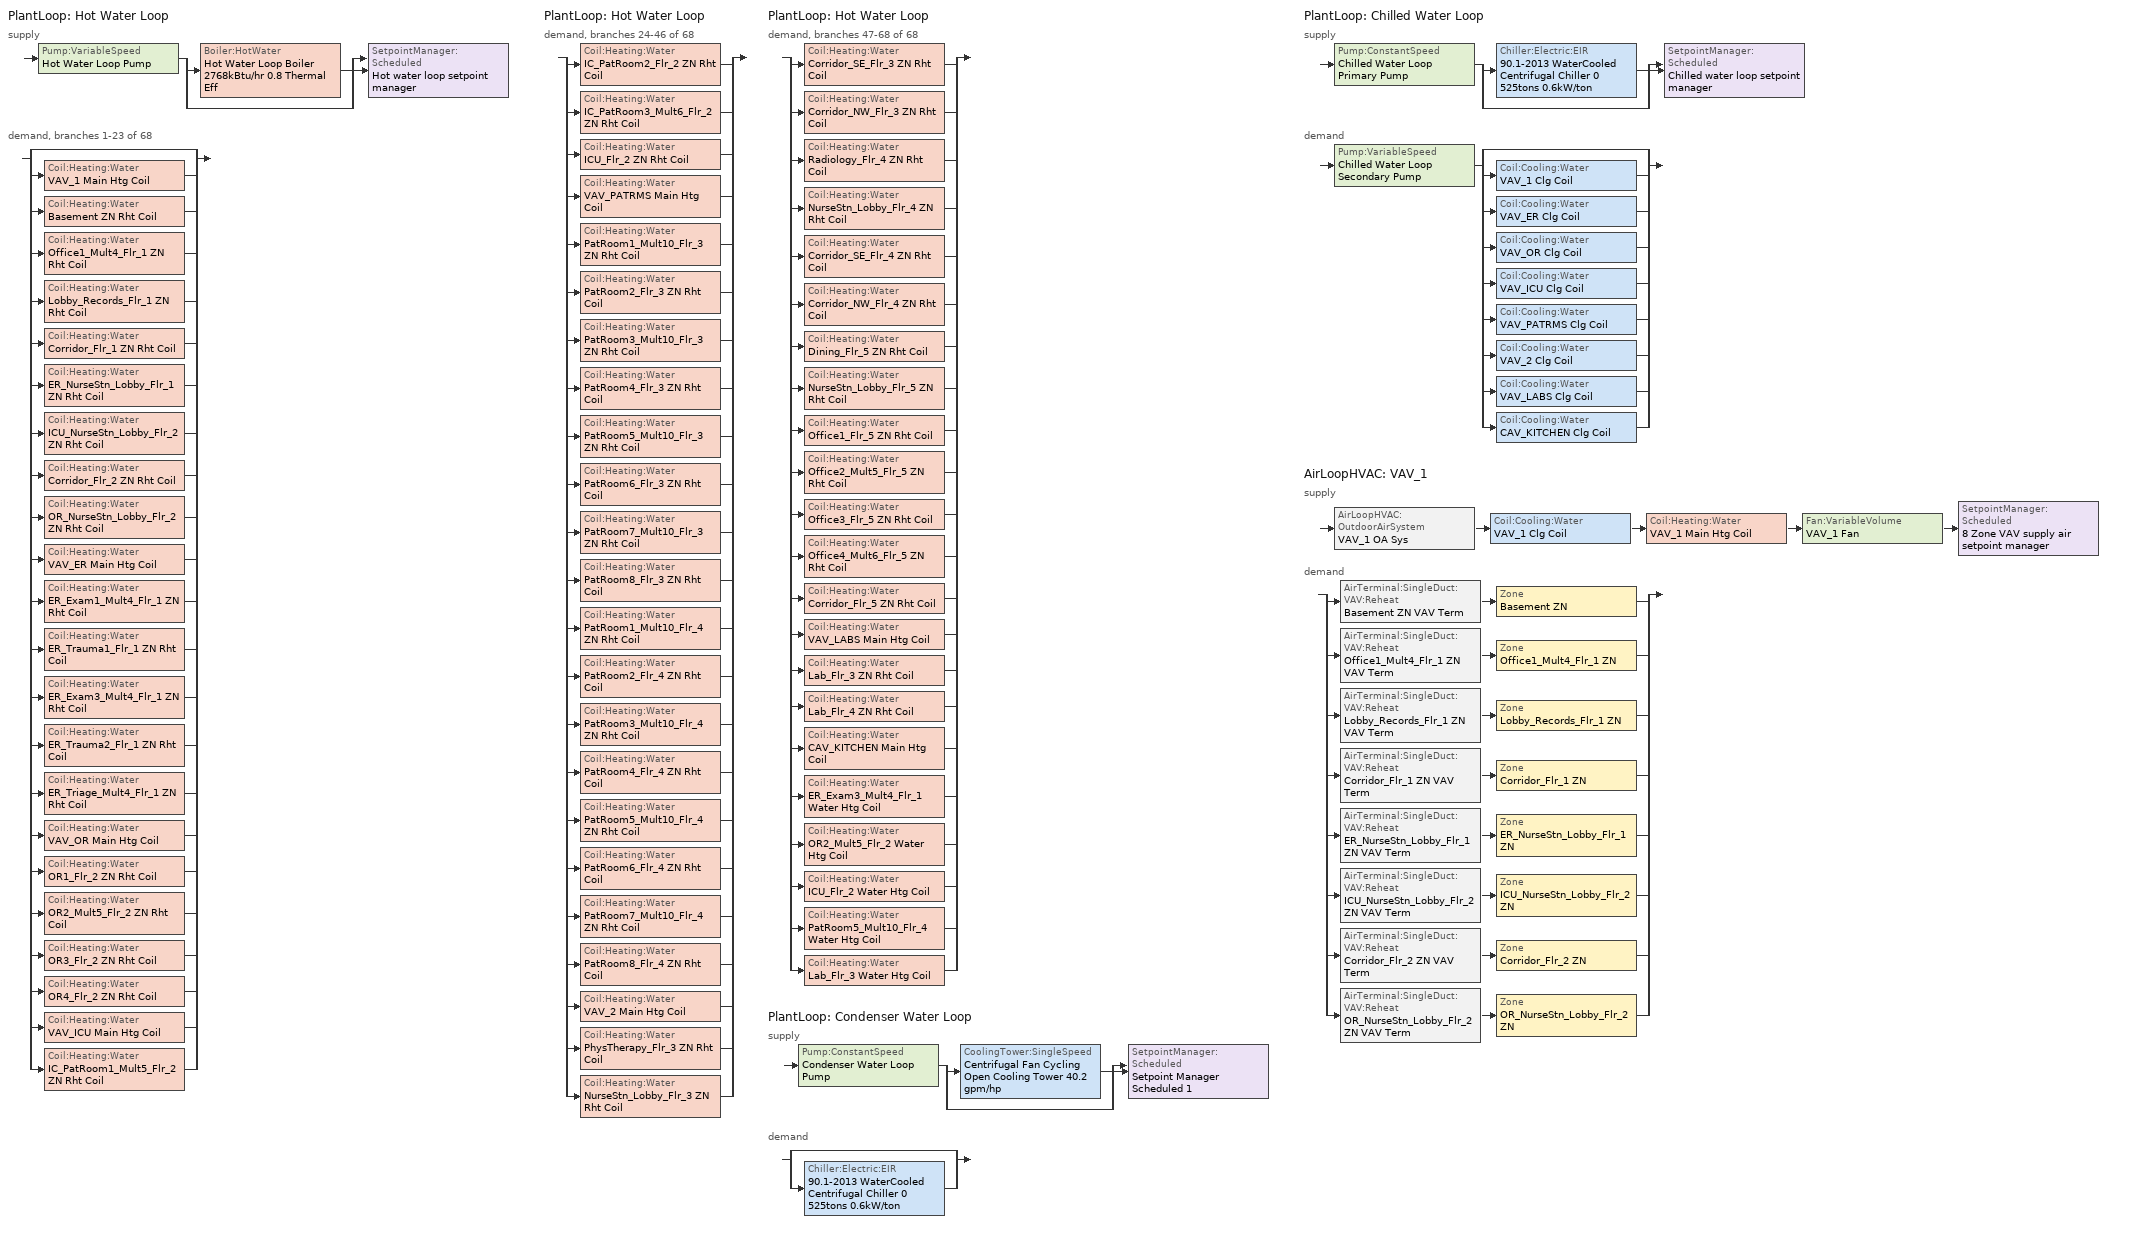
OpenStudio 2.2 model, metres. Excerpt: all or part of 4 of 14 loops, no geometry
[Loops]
PlantLoop 'Hot Water Loop'
 supply: Pump:VariableSpeed 'Hot Water Loop Pump' > split
  | Boiler:HotWater 'Hot Water Loop Boiler 2768kBtu/hr 0.8 Thermal Eff'
  | bypass
  join > SetpointManager:Scheduled 'Hot water loop setpoint manager'
 demand, branches 1-23 of 68: split
  | bypass
  | Coil:Heating:Water 'VAV_1 Main Htg Coil'
  | Coil:Heating:Water 'Basement ZN Rht Coil'
  | Coil:Heating:Water 'Office1_Mult4_Flr_1 ZN Rht Coil'
  | Coil:Heating:Water 'Lobby_Records_Flr_1 ZN Rht Coil'
  | Coil:Heating:Water 'Corridor_Flr_1 ZN Rht Coil'
  | Coil:Heating:Water 'ER_NurseStn_Lobby_Flr_1 ZN Rht Coil'
  | Coil:Heating:Water 'ICU_NurseStn_Lobby_Flr_2 ZN Rht Coil'
  | Coil:Heating:Water 'Corridor_Flr_2 ZN Rht Coil'
  | Coil:Heating:Water 'OR_NurseStn_Lobby_Flr_2 ZN Rht Coil'
  | Coil:Heating:Water 'VAV_ER Main Htg Coil'
  | Coil:Heating:Water 'ER_Exam1_Mult4_Flr_1 ZN Rht Coil'
  | Coil:Heating:Water 'ER_Trauma1_Flr_1 ZN Rht Coil'
  | Coil:Heating:Water 'ER_Exam3_Mult4_Flr_1 ZN Rht Coil'
  | Coil:Heating:Water 'ER_Trauma2_Flr_1 ZN Rht Coil'
  | Coil:Heating:Water 'ER_Triage_Mult4_Flr_1 ZN Rht Coil'
  | Coil:Heating:Water 'VAV_OR Main Htg Coil'
  | Coil:Heating:Water 'OR1_Flr_2 ZN Rht Coil'
  | Coil:Heating:Water 'OR2_Mult5_Flr_2 ZN Rht Coil'
  | Coil:Heating:Water 'OR3_Flr_2 ZN Rht Coil'
  | Coil:Heating:Water 'OR4_Flr_2 ZN Rht Coil'
  | Coil:Heating:Water 'VAV_ICU Main Htg Coil'
  | Coil:Heating:Water 'IC_PatRoom1_Mult5_Flr_2 ZN Rht Coil'
PlantLoop 'Hot Water Loop'
 demand, branches 24-46 of 68: split
  | Coil:Heating:Water 'IC_PatRoom2_Flr_2 ZN Rht Coil'
  | Coil:Heating:Water 'IC_PatRoom3_Mult6_Flr_2 ZN Rht Coil'
  | Coil:Heating:Water 'ICU_Flr_2 ZN Rht Coil'
  | Coil:Heating:Water 'VAV_PATRMS Main Htg Coil'
  | Coil:Heating:Water 'PatRoom1_Mult10_Flr_3 ZN Rht Coil'
  | Coil:Heating:Water 'PatRoom2_Flr_3 ZN Rht Coil'
  | Coil:Heating:Water 'PatRoom3_Mult10_Flr_3 ZN Rht Coil'
  | Coil:Heating:Water 'PatRoom4_Flr_3 ZN Rht Coil'
  | Coil:Heating:Water 'PatRoom5_Mult10_Flr_3 ZN Rht Coil'
  | Coil:Heating:Water 'PatRoom6_Flr_3 ZN Rht Coil'
  | Coil:Heating:Water 'PatRoom7_Mult10_Flr_3 ZN Rht Coil'
  | Coil:Heating:Water 'PatRoom8_Flr_3 ZN Rht Coil'
  | Coil:Heating:Water 'PatRoom1_Mult10_Flr_4 ZN Rht Coil'
  | Coil:Heating:Water 'PatRoom2_Flr_4 ZN Rht Coil'
  | Coil:Heating:Water 'PatRoom3_Mult10_Flr_4 ZN Rht Coil'
  | Coil:Heating:Water 'PatRoom4_Flr_4 ZN Rht Coil'
  | Coil:Heating:Water 'PatRoom5_Mult10_Flr_4 ZN Rht Coil'
  | Coil:Heating:Water 'PatRoom6_Flr_4 ZN Rht Coil'
  | Coil:Heating:Water 'PatRoom7_Mult10_Flr_4 ZN Rht Coil'
  | Coil:Heating:Water 'PatRoom8_Flr_4 ZN Rht Coil'
  | Coil:Heating:Water 'VAV_2 Main Htg Coil'
  | Coil:Heating:Water 'PhysTherapy_Flr_3 ZN Rht Coil'
  | Coil:Heating:Water 'NurseStn_Lobby_Flr_3 ZN Rht Coil'
PlantLoop 'Hot Water Loop'
 demand, branches 47-68 of 68: split
  | Coil:Heating:Water 'Corridor_SE_Flr_3 ZN Rht Coil'
  | Coil:Heating:Water 'Corridor_NW_Flr_3 ZN Rht Coil'
  | Coil:Heating:Water 'Radiology_Flr_4 ZN Rht Coil'
  | Coil:Heating:Water 'NurseStn_Lobby_Flr_4 ZN Rht Coil'
  | Coil:Heating:Water 'Corridor_SE_Flr_4 ZN Rht Coil'
  | Coil:Heating:Water 'Corridor_NW_Flr_4 ZN Rht Coil'
  | Coil:Heating:Water 'Dining_Flr_5 ZN Rht Coil'
  | Coil:Heating:Water 'NurseStn_Lobby_Flr_5 ZN Rht Coil'
  | Coil:Heating:Water 'Office1_Flr_5 ZN Rht Coil'
  | Coil:Heating:Water 'Office2_Mult5_Flr_5 ZN Rht Coil'
  | Coil:Heating:Water 'Office3_Flr_5 ZN Rht Coil'
  | Coil:Heating:Water 'Office4_Mult6_Flr_5 ZN Rht Coil'
  | Coil:Heating:Water 'Corridor_Flr_5 ZN Rht Coil'
  | Coil:Heating:Water 'VAV_LABS Main Htg Coil'
  | Coil:Heating:Water 'Lab_Flr_3 ZN Rht Coil'
  | Coil:Heating:Water 'Lab_Flr_4 ZN Rht Coil'
  | Coil:Heating:Water 'CAV_KITCHEN Main Htg Coil'
  | Coil:Heating:Water 'ER_Exam3_Mult4_Flr_1 Water Htg Coil'
  | Coil:Heating:Water 'OR2_Mult5_Flr_2 Water Htg Coil'
  | Coil:Heating:Water 'ICU_Flr_2 Water Htg Coil'
  | Coil:Heating:Water 'PatRoom5_Mult10_Flr_4 Water Htg Coil'
  | Coil:Heating:Water 'Lab_Flr_3 Water Htg Coil'
PlantLoop 'Condenser Water Loop'
 supply: Pump:ConstantSpeed 'Condenser Water Loop Pump' > split
  | CoolingTower:SingleSpeed 'Centrifugal Fan Cycling Open Cooling Tower 40.2 gpm/hp'
  | bypass
  join > SetpointManager:Scheduled 'Setpoint Manager Scheduled 1'
 demand: split
  | bypass
  | Chiller:Electric:EIR '90.1-2013 WaterCooled  Centrifugal Chiller 0 525tons 0.6kW/ton'
PlantLoop 'Chilled Water Loop'
 supply: Pump:ConstantSpeed 'Chilled Water Loop Primary Pump' > split
  | Chiller:Electric:EIR '90.1-2013 WaterCooled  Centrifugal Chiller 0 525tons 0.6kW/ton'
  | bypass
  join > SetpointManager:Scheduled 'Chilled water loop setpoint manager'
 demand: Pump:VariableSpeed 'Chilled Water Loop Secondary Pump' > split
  | bypass
  | Coil:Cooling:Water 'VAV_1 Clg Coil'
  | Coil:Cooling:Water 'VAV_ER Clg Coil'
  | Coil:Cooling:Water 'VAV_OR Clg Coil'
  | Coil:Cooling:Water 'VAV_ICU Clg Coil'
  | Coil:Cooling:Water 'VAV_PATRMS Clg Coil'
  | Coil:Cooling:Water 'VAV_2 Clg Coil'
  | Coil:Cooling:Water 'VAV_LABS Clg Coil'
  | Coil:Cooling:Water 'CAV_KITCHEN Clg Coil'
AirLoopHVAC 'VAV_1'
 supply: AirLoopHVAC:OutdoorAirSystem 'VAV_1 OA Sys' > Coil:Cooling:Water 'VAV_1 Clg Coil' > Coil:Heating:Water 'VAV_1 Main Htg Coil' > Fan:VariableVolume 'VAV_1 Fan' > SetpointManager:Scheduled '8 Zone VAV supply air setpoint manager'
 demand: split
  | AirTerminal:SingleDuct:VAV:Reheat 'Basement ZN VAV Term' > Zone 'Basement ZN'
  | AirTerminal:SingleDuct:VAV:Reheat 'Office1_Mult4_Flr_1 ZN VAV Term' > Zone 'Office1_Mult4_Flr_1 ZN'
  | AirTerminal:SingleDuct:VAV:Reheat 'Lobby_Records_Flr_1 ZN VAV Term' > Zone 'Lobby_Records_Flr_1 ZN'
  | AirTerminal:SingleDuct:VAV:Reheat 'Corridor_Flr_1 ZN VAV Term' > Zone 'Corridor_Flr_1 ZN'
  | AirTerminal:SingleDuct:VAV:Reheat 'ER_NurseStn_Lobby_Flr_1 ZN VAV Term' > Zone 'ER_NurseStn_Lobby_Flr_1 ZN'
  | AirTerminal:SingleDuct:VAV:Reheat 'ICU_NurseStn_Lobby_Flr_2 ZN VAV Term' > Zone 'ICU_NurseStn_Lobby_Flr_2 ZN'
  | AirTerminal:SingleDuct:VAV:Reheat 'Corridor_Flr_2 ZN VAV Term' > Zone 'Corridor_Flr_2 ZN'
  | AirTerminal:SingleDuct:VAV:Reheat 'OR_NurseStn_Lobby_Flr_2 ZN VAV Term' > Zone 'OR_NurseStn_Lobby_Flr_2 ZN'
[Sizing:Zone] Zone Cooling Design Supply Air Temperature Input Method=SupplyAirTemperature; Zone Cooling Design Supply Air Temperature {C}=12.8; Zone Cooling Design Supply Air Temperature Difference {deltaC}=11.11; Zone Heating Design Supply Air Temperature Input Method=SupplyAirTemperature; Zone Heating Design Supply Air Temperature {C}=40; Zone Heating Design Supply Air Temperature Difference {deltaC}=11.11; Zone Cooling Design Supply Air Humidity Ratio {kg-H2O/kg-air}=0.0085; Zone Heating Design Supply Air Humidity Ratio {kg-H2O/kg-air}=0.008; Cooling Design Air Flow Method=DesignDayWithLimit; Heating Design Air Flow Method=DesignDay; Account for Dedicated Outdoor Air System=No; Dedicated Outdoor Air System Control Strategy=NeutralSupplyAir; Dedicated Outdoor Air Low Setpoint Temperature for Design {C}=autosize; Dedicated Outdoor Air High Setpoint Temperature for Design {C}=autosize
Basement ZN; Corridor_Flr_1 ZN; Corridor_Flr_2 ZN; ER_NurseStn_Lobby_Flr_1 ZN; ICU_NurseStn_Lobby_Flr_2 ZN; Lobby_Records_Flr_1 ZN; Office1_Mult4_Flr_1 ZN; OR_NurseStn_Lobby_Flr_2 ZN
[Zone equipment]
Basement ZN: Basement ZN VAV Term
Corridor_Flr_1 ZN: Corridor_Flr_1 ZN VAV Term
Corridor_Flr_2 ZN: Corridor_Flr_2 ZN VAV Term
ER_NurseStn_Lobby_Flr_1 ZN: ER_NurseStn_Lobby_Flr_1 ZN VAV Term
ICU_NurseStn_Lobby_Flr_2 ZN: ICU_NurseStn_Lobby_Flr_2 ZN VAV Term
Lobby_Records_Flr_1 ZN: Lobby_Records_Flr_1 ZN VAV Term
Office1_Mult4_Flr_1 ZN: Office1_Mult4_Flr_1 ZN VAV Term
OR_NurseStn_Lobby_Flr_2 ZN: OR_NurseStn_Lobby_Flr_2 ZN VAV Term
[PlantLoop] Glycol Concentration=0; Plant Loop Volume {m3}=Autocalculate; Load Distribution Scheme=Optimal
Name | Fluid Type | Minimum Loop Temperature {C} | Maximum Loop Temperature {C} | Common Pipe Simulation
Hot Water Loop | Water | 10
Condenser Water Loop |  | 5 | 80
Chilled Water Loop |  | 1 | 98 | CommonPipe
[Sizing:Plant] Sizing Option=NonCoincident; Zone Timesteps in Averaging Window=1; Coincident Sizing Factor Mode=None
Name | Loop Type | Design Loop Exit Temperature {C} | Loop Design Temperature Difference {deltaC}
Hot Water Loop | Heating | 82.2222 | 11.1111
Condenser Water Loop | Condenser | 29.4444 | 5.55556
Chilled Water Loop | Cooling | 6.66667 | 5.61111
[SetpointManager:Scheduled] Control Variable=Temperature
Name | Schedule
Hot water loop setpoint manager | Hot Water Loop Temp - 180F
Setpoint Manager Scheduled 1 | Condenser Water Loop Temp - 70F
Chilled water loop setpoint manager | Chilled Water Loop Temp - 44F
8 Zone VAV supply air setpoint manager | Supply Air Temp - 55.04F
[Pump:VariableSpeed] Pump Control Type=Intermittent
Name | Rated Pump Head {Pa} | Motor Efficiency | Fraction of Motor Inefficiencies to Fluid Stream | Coefficient 1 of the Part Load Performance Curve | Coefficient 2 of the Part Load Performance Curve | Coefficient 3 of the Part Load Performance Curve | Coefficient 4 of the Part Load Performance Curve
Hot Water Loop Pump | 179344 | 0.917
Chilled Water Loop Secondary Pump | 134508 | 0.93 | 0 | 0 | 0.0205 | 0.4101 | 0.5753
[Boiler:HotWater]
Hot Water Loop Boiler 2768kBtu/hr 0.8 Thermal Eff: Fuel Type=NaturalGas; Nominal Thermal Efficiency=0.8; Efficiency Curve Temperature Evaluation Variable=LeavingBoiler; Normalized Boiler Efficiency Curve=Boiler with Minimum Turndown; Design Water Outlet Temperature {C}=82.2222; Maximum Part Load Ratio=1.2; Water Outlet Upper Temperature Limit {C}=95; Boiler Flow Mode=LeavingSetpointModulated; Parasitic Electric Load {W}=0; Sizing Factor=1
[Pump:ConstantSpeed] Rated Flow Rate {m3/s}=autosize; Rated Power Consumption {W}=autosize; Fraction of Motor Inefficiencies to Fluid Stream=0; Pump Control Type=Intermittent
Name | Rated Pump Head {Pa} | Motor Efficiency
Condenser Water Loop Pump | 148557 | 0.936
Chilled Water Loop Primary Pump | 44836 | 0.917
[CoolingTower:SingleSpeed]
Centrifugal Fan Cycling Open Cooling Tower 40.2 gpm/hp: Design Water Flow Rate {m3/s}=autosize; Design Air Flow Rate {m3/s}=autosize; Fan Power at Design Air Flow Rate {W}=26579.8; U-Factor Times Area Value at Design Air Flow Rate {W/K}=autosize; Air Flow Rate in Free Convection Regime {m3/s}=autosize; U-Factor Times Area Value at Free Convection Air Flow Rate {W/K}=autosize; Performance Input Method=UFactorTimesAreaAndDesignWaterFlowRate; Free Convection Capacity {W}=0; Basin Heater Capacity {W/K}=0; Evaporation Loss Mode=LossFactor; Evaporation Loss Factor {percent/K}=0.2; Drift Loss Percent {percent}=0.008; Blowdown Calculation Mode=ConcentrationRatio; Blowdown Concentration Ratio=3; Capacity Control=FanCycling; Number of Cells=2; Cell Control=MinimalCell; Cell Minimum  Water Flow Rate Fraction=0.33; Cell Maximum Water Flow Rate Fraction=2.5; Sizing Factor=1
[Chiller:Electric:EIR]
90.1-2013 WaterCooled  Centrifugal Chiller 0 525tons 0.6kW/ton: Reference Capacity {W}=Autosize; Reference COP {W/W}=6.28036; Reference Leaving Chilled Water Temperature {C}=6.66667; Reference Entering Condenser Fluid Temperature {C}=35; Cooling Capacity Function of Temperature Curve=WaterCooled_Centrifugal_Chiller_2010_PathB_CAPFT; Electric Input to Cooling Output Ratio Function of Temperature Curve=WaterCooled_Centrifugal_Chiller_2010_PathB_EIRFT; Electric Input to Cooling Output Ratio Function of Part Load Ratio Curve=ChlrWtrCentPathAAllEIRRatio_fQRatio; Minimum Part Load Ratio=0.15; Maximum Part Load Ratio=1; Optimum Part Load Ratio=1; Minimum Unloading Ratio=0.25; Condenser Type=WaterCooled; Leaving Chilled Water Lower Temperature Limit {C}=2.22222; Chiller Flow Mode=ConstantFlow; Design Heat Recovery Water Flow Rate {m3/s}=0; Sizing Factor=1; Basin Heater Capacity {W/K}=0; Basin Heater Setpoint Temperature {C}=10
[AirLoopHVAC]
VAV_1: Availability Schedule=Hospital HVACOperationSchd; Availability Manager=Availability Manager Night Cycle 1; Design Supply Air Flow Rate {m3/s}=AutoSize
[Sizing:System]
VAV_1: Type of Load to Size On=Sensible; Design Outdoor Air Flow Rate {m3/s}=5.36321; Minimum System Air Flow Ratio=0.3; Preheat Design Temperature {C}=7; Preheat Design Humidity Ratio {kg-H2O/kg-Air}=0.008; Precool Design Temperature {C}=12.8; Precool Design Humidity Ratio {kg-H2O/kg-Air}=0.008; Central Cooling Design Supply Air Temperature {C}=12.8; Central Heating Design Supply Air Temperature {C}=12.8; Sizing Option=Coincident; 100% Outdoor Air in Cooling=No; 100% Outdoor Air in Heating=No; Central Cooling Design Supply Air Humidity Ratio {kg-H2O/kg-Air}=0.0085; Central Heating Design Supply Air Humidity Ratio {kg-H2O/kg-Air}=0.008; Cooling Design Air Flow Method=DesignDay; Cooling Design Air Flow Rate {m3/s}=0; Heating Design Air Flow Method=DesignDay; Heating Design Air Flow Rate {m3/s}=0; System Outdoor Air Method=ZoneSum; Zone Maximum Outdoor Air Fraction=1; Cooling Supply Air Flow Rate Per Floor Area {m3/s-m2}=0.00996765; Cooling Fraction of Autosized Cooling Supply Air Flow Rate=1; Cooling Supply Air Flow Rate Per Unit Cooling Capacity {m3/s-W}=3.94755e-05; Heating Supply Air Flow Rate Per Floor Area {m3/s-m2}=0.00996765; Heating Fraction of Autosized Heating Supply Air Flow Rate=1; Heating Fraction of Autosized Cooling Supply Air Flow Rate=1; Heating Supply Air Flow Rate Per Unit Heating Capacity {m3/s-W}=3.15882e-05; Cooling Design Capacity Method=CoolingDesignCapacity; Cooling Design Capacity {W}=autosize; Cooling Design Capacity Per Floor Area {W/m2}=234.7; Fraction of Autosized Cooling Design Capacity=1; Heating Design Capacity Method=HeatingDesignCapacity; Heating Design Capacity {W}=autosize; Heating Design Capacity Per Floor Area {W/m2}=157; Fraction of Autosized Heating Design Capacity=1; Central Cooling Capacity Control Method=OnOff
[Fan:VariableVolume]
VAV_1 Fan: Availability Schedule=Always On Discrete; Fan Efficiency=0.61425; Pressure Rise {Pa}=1389.92; Maximum Flow Rate {m3/s}=Autosize; Fan Power Minimum Flow Rate Input Method=Fraction; Fan Power Minimum Flow Fraction=0.25; Fan Power Minimum Air Flow Rate {m3/s}=0; Motor Efficiency=0.945; Motor In Airstream Fraction=1; Fan Power Coefficient 1=0.04076; Fan Power Coefficient 2=0.0881; Fan Power Coefficient 3=-0.0729; Fan Power Coefficient 4=0.9437; Fan Power Coefficient 5=0
[Coil:Heating:Water] Availability Schedule=Always On Discrete
Name | Rated Inlet Water Temperature {C} | Rated Inlet Air Temperature {C} | Rated Outlet Water Temperature {C} | Rated Outlet Air Temperature {C}
VAV_1 Main Htg Coil; Basement ZN Rht Coil; Office1_Mult4_Flr_1 ZN Rht Coil; Lobby_Records_Flr_1 ZN Rht Coil; Corridor_Flr_1 ZN Rht Coil; ER_NurseStn_Lobby_Flr_1 ZN Rht Coil; ICU_NurseStn_Lobby_Flr_2 ZN Rht Coil; Corridor_Flr_2 ZN Rht Coil; OR_NurseStn_Lobby_Flr_2 ZN Rht Coil; VAV_ER Main Htg Coil; ER_Exam1_Mult4_Flr_1 ZN Rht Coil; ER_Trauma1_Flr_1 ZN Rht Coil; ER_Exam3_Mult4_Flr_1 ZN Rht Coil; ER_Trauma2_Flr_1 ZN Rht Coil; ER_Triage_Mult4_Flr_1 ZN Rht Coil; VAV_OR Main Htg Coil; OR1_Flr_2 ZN Rht Coil; OR2_Mult5_Flr_2 ZN Rht Coil; OR3_Flr_2 ZN Rht Coil; OR4_Flr_2 ZN Rht Coil; VAV_ICU Main Htg Coil; IC_PatRoom1_Mult5_Flr_2 ZN Rht Coil; IC_PatRoom2_Flr_2 ZN Rht Coil; IC_PatRoom3_Mult6_Flr_2 ZN Rht Coil; ICU_Flr_2 ZN Rht Coil; VAV_PATRMS Main Htg Coil; PatRoom1_Mult10_Flr_3 ZN Rht Coil; PatRoom2_Flr_3 ZN Rht Coil; PatRoom3_Mult10_Flr_3 ZN Rht Coil; PatRoom4_Flr_3 ZN Rht Coil; PatRoom5_Mult10_Flr_3 ZN Rht Coil; PatRoom6_Flr_3 ZN Rht Coil; PatRoom7_Mult10_Flr_3 ZN Rht Coil; PatRoom8_Flr_3 ZN Rht Coil; PatRoom1_Mult10_Flr_4 ZN Rht Coil; PatRoom2_Flr_4 ZN Rht Coil; PatRoom3_Mult10_Flr_4 ZN Rht Coil; PatRoom4_Flr_4 ZN Rht Coil; PatRoom5_Mult10_Flr_4 ZN Rht Coil; PatRoom6_Flr_4 ZN Rht Coil; PatRoom7_Mult10_Flr_4 ZN Rht Coil; PatRoom8_Flr_4 ZN Rht Coil; VAV_2 Main Htg Coil; PhysTherapy_Flr_3 ZN Rht Coil; NurseStn_Lobby_Flr_3 ZN Rht Coil; Corridor_SE_Flr_3 ZN Rht Coil; Corridor_NW_Flr_3 ZN Rht Coil; Radiology_Flr_4 ZN Rht Coil; NurseStn_Lobby_Flr_4 ZN Rht Coil; Corridor_SE_Flr_4 ZN Rht Coil; Corridor_NW_Flr_4 ZN Rht Coil; Dining_Flr_5 ZN Rht Coil; NurseStn_Lobby_Flr_5 ZN Rht Coil; Office1_Flr_5 ZN Rht Coil; Office2_Mult5_Flr_5 ZN Rht Coil; Office3_Flr_5 ZN Rht Coil; Office4_Mult6_Flr_5 ZN Rht Coil; Corridor_Flr_5 ZN Rht Coil; VAV_LABS Main Htg Coil; Lab_Flr_3 ZN Rht Coil; Lab_Flr_4 ZN Rht Coil; CAV_KITCHEN Main Htg Coil | 82.2222 | 12.8 | 71.1111 | 40
ER_Exam3_Mult4_Flr_1 Water Htg Coil; OR2_Mult5_Flr_2 Water Htg Coil; ICU_Flr_2 Water Htg Coil; PatRoom5_Mult10_Flr_4 Water Htg Coil; Lab_Flr_3 Water Htg Coil
[Controller:WaterCoil] Minimum Actuated Flow {m3/s}=0
Name | Water Coil | Action | Controller Convergence Tolerance {deltaC}
VAV_1 Main Htg Coil Controller | VAV_1 Main Htg Coil | Normal | 0.0001
VAV_1 Clg Coil Controller | VAV_1 Clg Coil | Reverse
Controller Water Coil 1 | Basement ZN Rht Coil | Normal | 0.0001
Controller Water Coil 2 | Office1_Mult4_Flr_1 ZN Rht Coil | Normal | 0.0001
Controller Water Coil 3 | Lobby_Records_Flr_1 ZN Rht Coil | Normal | 0.0001
Controller Water Coil 4 | Corridor_Flr_1 ZN Rht Coil | Normal | 0.0001
Controller Water Coil 5 | ER_NurseStn_Lobby_Flr_1 ZN Rht Coil | Normal | 0.0001
Controller Water Coil 6 | ICU_NurseStn_Lobby_Flr_2 ZN Rht Coil | Normal | 0.0001
Controller Water Coil 7 | Corridor_Flr_2 ZN Rht Coil | Normal | 0.0001
Controller Water Coil 8 | OR_NurseStn_Lobby_Flr_2 ZN Rht Coil | Normal | 0.0001
VAV_ER Main Htg Coil Controller | VAV_ER Main Htg Coil | Normal | 0.0001
VAV_ER Clg Coil Controller | VAV_ER Clg Coil | Reverse
Controller Water Coil 9 | ER_Exam1_Mult4_Flr_1 ZN Rht Coil | Normal | 0.0001
Controller Water Coil 10 | ER_Trauma1_Flr_1 ZN Rht Coil | Normal | 0.0001
Controller Water Coil 11 | ER_Exam3_Mult4_Flr_1 ZN Rht Coil | Normal | 0.0001
Controller Water Coil 12 | ER_Trauma2_Flr_1 ZN Rht Coil | Normal | 0.0001
Controller Water Coil 13 | ER_Triage_Mult4_Flr_1 ZN Rht Coil | Normal | 0.0001
VAV_OR Main Htg Coil Controller | VAV_OR Main Htg Coil | Normal | 0.0001
VAV_OR Clg Coil Controller | VAV_OR Clg Coil | Reverse
Controller Water Coil 14 | OR1_Flr_2 ZN Rht Coil | Normal | 0.0001
Controller Water Coil 15 | OR2_Mult5_Flr_2 ZN Rht Coil | Normal | 0.0001
Controller Water Coil 16 | OR3_Flr_2 ZN Rht Coil | Normal | 0.0001
Controller Water Coil 17 | OR4_Flr_2 ZN Rht Coil | Normal | 0.0001
VAV_ICU Main Htg Coil Controller | VAV_ICU Main Htg Coil | Normal | 0.0001
VAV_ICU Clg Coil Controller | VAV_ICU Clg Coil | Reverse
Controller Water Coil 18 | IC_PatRoom1_Mult5_Flr_2 ZN Rht Coil | Normal | 0.0001
Controller Water Coil 19 | IC_PatRoom2_Flr_2 ZN Rht Coil | Normal | 0.0001
Controller Water Coil 20 | IC_PatRoom3_Mult6_Flr_2 ZN Rht Coil | Normal | 0.0001
Controller Water Coil 21 | ICU_Flr_2 ZN Rht Coil | Normal | 0.0001
VAV_PATRMS Main Htg Coil Controller | VAV_PATRMS Main Htg Coil | Normal | 0.0001
VAV_PATRMS Clg Coil Controller | VAV_PATRMS Clg Coil | Reverse
Controller Water Coil 22 | PatRoom1_Mult10_Flr_3 ZN Rht Coil | Normal | 0.0001
Controller Water Coil 23 | PatRoom2_Flr_3 ZN Rht Coil | Normal | 0.0001
Controller Water Coil 24 | PatRoom3_Mult10_Flr_3 ZN Rht Coil | Normal | 0.0001
Controller Water Coil 25 | PatRoom4_Flr_3 ZN Rht Coil | Normal | 0.0001
Controller Water Coil 26 | PatRoom5_Mult10_Flr_3 ZN Rht Coil | Normal | 0.0001
Controller Water Coil 27 | PatRoom6_Flr_3 ZN Rht Coil | Normal | 0.0001
Controller Water Coil 28 | PatRoom7_Mult10_Flr_3 ZN Rht Coil | Normal | 0.0001
Controller Water Coil 29 | PatRoom8_Flr_3 ZN Rht Coil | Normal | 0.0001
Controller Water Coil 30 | PatRoom1_Mult10_Flr_4 ZN Rht Coil | Normal | 0.0001
Controller Water Coil 31 | PatRoom2_Flr_4 ZN Rht Coil | Normal | 0.0001
Controller Water Coil 32 | PatRoom3_Mult10_Flr_4 ZN Rht Coil | Normal | 0.0001
Controller Water Coil 33 | PatRoom4_Flr_4 ZN Rht Coil | Normal | 0.0001
Controller Water Coil 34 | PatRoom5_Mult10_Flr_4 ZN Rht Coil | Normal | 0.0001
Controller Water Coil 35 | PatRoom6_Flr_4 ZN Rht Coil | Normal | 0.0001
Controller Water Coil 36 | PatRoom7_Mult10_Flr_4 ZN Rht Coil | Normal | 0.0001
Controller Water Coil 37 | PatRoom8_Flr_4 ZN Rht Coil | Normal | 0.0001
VAV_2 Main Htg Coil Controller | VAV_2 Main Htg Coil | Normal | 0.0001
VAV_2 Clg Coil Controller | VAV_2 Clg Coil | Reverse
Controller Water Coil 38 | PhysTherapy_Flr_3 ZN Rht Coil | Normal | 0.0001
Controller Water Coil 39 | NurseStn_Lobby_Flr_3 ZN Rht Coil | Normal | 0.0001
Controller Water Coil 40 | Corridor_SE_Flr_3 ZN Rht Coil | Normal | 0.0001
Controller Water Coil 41 | Corridor_NW_Flr_3 ZN Rht Coil | Normal | 0.0001
Controller Water Coil 42 | Radiology_Flr_4 ZN Rht Coil | Normal | 0.0001
Controller Water Coil 43 | NurseStn_Lobby_Flr_4 ZN Rht Coil | Normal | 0.0001
Controller Water Coil 44 | Corridor_SE_Flr_4 ZN Rht Coil | Normal | 0.0001
Controller Water Coil 45 | Corridor_NW_Flr_4 ZN Rht Coil | Normal | 0.0001
Controller Water Coil 46 | Dining_Flr_5 ZN Rht Coil | Normal | 0.0001
Controller Water Coil 47 | NurseStn_Lobby_Flr_5 ZN Rht Coil | Normal | 0.0001
Controller Water Coil 48 | Office1_Flr_5 ZN Rht Coil | Normal | 0.0001
Controller Water Coil 49 | Office2_Mult5_Flr_5 ZN Rht Coil | Normal | 0.0001
Controller Water Coil 50 | Office3_Flr_5 ZN Rht Coil | Normal | 0.0001
Controller Water Coil 51 | Office4_Mult6_Flr_5 ZN Rht Coil | Normal | 0.0001
Controller Water Coil 52 | Corridor_Flr_5 ZN Rht Coil | Normal | 0.0001
VAV_LABS Main Htg Coil Controller | VAV_LABS Main Htg Coil | Normal | 0.0001
VAV_LABS Clg Coil Controller | VAV_LABS Clg Coil | Reverse
Controller Water Coil 53 | Lab_Flr_3 ZN Rht Coil | Normal | 0.0001
Controller Water Coil 54 | Lab_Flr_4 ZN Rht Coil | Normal | 0.0001
CAV_KITCHEN Main Htg Coil Controller | CAV_KITCHEN Main Htg Coil | Normal | 0.0001
Controller Water Coil 55 | CAV_KITCHEN Clg Coil | Reverse
Controller Water Coil 56 | ER_Exam3_Mult4_Flr_1 Water Htg Coil | Normal | 0.0001
Controller Water Coil 57 | OR2_Mult5_Flr_2 Water Htg Coil | Normal | 0.0001
Controller Water Coil 58 | ICU_Flr_2 Water Htg Coil | Normal | 0.0001
Controller Water Coil 59 | PatRoom5_Mult10_Flr_4 Water Htg Coil | Normal | 0.0001
Controller Water Coil 60 | Lab_Flr_3 Water Htg Coil | Normal | 0.0001
[Coil:Cooling:Water] Availability Schedule=Always On Discrete; Heat Exchanger Configuration=CrossFlow
VAV_1 Clg Coil; VAV_ER Clg Coil; VAV_OR Clg Coil; VAV_ICU Clg Coil; VAV_PATRMS Clg Coil; VAV_2 Clg Coil; VAV_LABS Clg Coil; CAV_KITCHEN Clg Coil
[Controller:OutdoorAir]
VAV_1 OA Controller: Minimum Outdoor Air Flow Rate {m3/s}=autosize; Maximum Outdoor Air Flow Rate {m3/s}=Autosize; Economizer Control Type=NoEconomizer; Economizer Control Action Type=ModulateFlow; Economizer Maximum Limit Dry-Bulb Temperature {C}=28; Economizer Maximum Limit Enthalpy {J/kg}=64000; Economizer Minimum Limit Dry-Bulb Temperature {C}=-100; Lockout Type=NoLockout; Minimum Limit Type=FixedMinimum; Minimum Outdoor Air Schedule=Always On Discrete; Controller Mechanical Ventilation=VAV_1 Vent Controller; High Humidity Control=No; Heat Recovery Bypass Control Type=BypassWhenOAFlowGreaterThanMinimum
[Controller:MechanicalVentilation]
VAV_1 Vent Controller: Availability Schedule=Always On Discrete; System Outdoor Air Method=ZoneSum
[AirLoopHVAC:OutdoorAirSystem]
VAV_1 OA Sys: Controller=VAV_1 OA Controller
[AvailabilityManager:NightCycle]
Availability Manager Night Cycle 1: Control Type=CycleOnAny; Thermostat Tolerance {deltaC}=1; Cycling Run Time {s}=3600
[AirTerminal:SingleDuct:VAV:Reheat] Availability Schedule=Always On Discrete; Maximum Air Flow Rate {m3/s}=AutoSize; Zone Minimum Air Flow Input Method=Constant; Fixed Minimum Air Flow Rate {m3/s}=0; Maximum Hot Water or Steam Flow Rate {m3/s}=AutoSize; Minimum Hot Water or Steam Flow Rate {m3/s}=0; Convergence Tolerance=0.001; Damper Heating Action=ReverseWithLimits; Maximum Flow per Zone Floor Area During Reheat {m3/s-m2}=AutoSize; Maximum Flow Fraction During Reheat=0.5; Maximum Reheat Air Temperature {C}=40; Control For Outdoor Air=No
Name | Constant Minimum Air Flow Fraction | Reheat Coil
Basement ZN VAV Term | 0.491836 | Basement ZN Rht Coil
Office1_Mult4_Flr_1 ZN VAV Term | 0.2 | Office1_Mult4_Flr_1 ZN Rht Coil
Lobby_Records_Flr_1 ZN VAV Term | 0.294483 | Lobby_Records_Flr_1 ZN Rht Coil
Corridor_Flr_1 ZN VAV Term | 0.493394 | Corridor_Flr_1 ZN Rht Coil
ER_NurseStn_Lobby_Flr_1 ZN VAV Term | 0.228659 | ER_NurseStn_Lobby_Flr_1 ZN Rht Coil
ICU_NurseStn_Lobby_Flr_2 ZN VAV Term | 0.215515 | ICU_NurseStn_Lobby_Flr_2 ZN Rht Coil
Corridor_Flr_2 ZN VAV Term | 0.361066 | Corridor_Flr_2 ZN Rht Coil
OR_NurseStn_Lobby_Flr_2 ZN VAV Term | 0.336143 | OR_NurseStn_Lobby_Flr_2 ZN Rht Coil
[Schedule:Ruleset]
Name | Default Day Schedule | Summer Design Day Schedule | Winter Design Day Schedule
Hot Water Loop Temp - 180F | Hot Water Loop Temp - 180F Default
Condenser Water Loop Temp - 70F | Condenser Water Loop Temp - 70F Default
Chilled Water Loop Temp - 44F | Chilled Water Loop Temp - 44F Default
Hospital HVACOperationSchd | Hospital HVACOperationSchd Default | Hospital HVACOperationSchd Summer Design Day | Hospital HVACOperationSchd Winter Design Day
Supply Air Temp - 55.04F | Supply Air Temp - 55.04F Default
[Schedule:Day]
Hot Water Loop Temp - 180F Default: 24, 0, 82.2222
Condenser Water Loop Temp - 70F Default: 24, 0, 21.1111
Chilled Water Loop Temp - 44F Default: 24, 0, 6.66667
Hospital HVACOperationSchd Default; Hospital HVACOperationSchd Winter Design Day; Hospital HVACOperationSchd Summer Design Day: 24, 0, 1
Supply Air Temp - 55.04F Default: 24, 0, 12.8
[Curve:Biquadratic] Minimum Value of x=5; Maximum Value of x=10; Minimum Value of y=17.78; Maximum Value of y=46.11
Name | Coefficient1 Constant | Coefficient2 x | Coefficient3 x**2 | Coefficient4 y | Coefficient5 y**2 | Coefficient6 x*y
WaterCooled_Centrifugal_Chiller_2010_PathB_CAPFT | 0.536234 | 0.005581 | -0.0013654 | 0.0488966 | -0.0012018 | 0.0010523
WaterCooled_Centrifugal_Chiller_2010_PathB_EIRFT | 1.08218 | 0.0042977 | -0.0013182 | -0.0260781 | 0.0008256 | -0.0006013
[Curve:Quadratic]
ChlrWtrCentPathAAllEIRRatio_fQRatio: Coefficient1 Constant=0.222149; Coefficient2 x=0.503156; Coefficient3 x**2=0.256905; Minimum Value of x=0.1; Maximum Value of x=1; Minimum Curve Output=0.28
[Schedule:Constant]
Always On Discrete: Value=1
[Curve:Cubic]
Boiler with Minimum Turndown: Coefficient1 Constant=0.7791; Coefficient2 x=1.4745; Coefficient3 x**2=-2.5795; Coefficient4 x**3=1.3467; Minimum Value of x=0; Maximum Value of x=1.3
